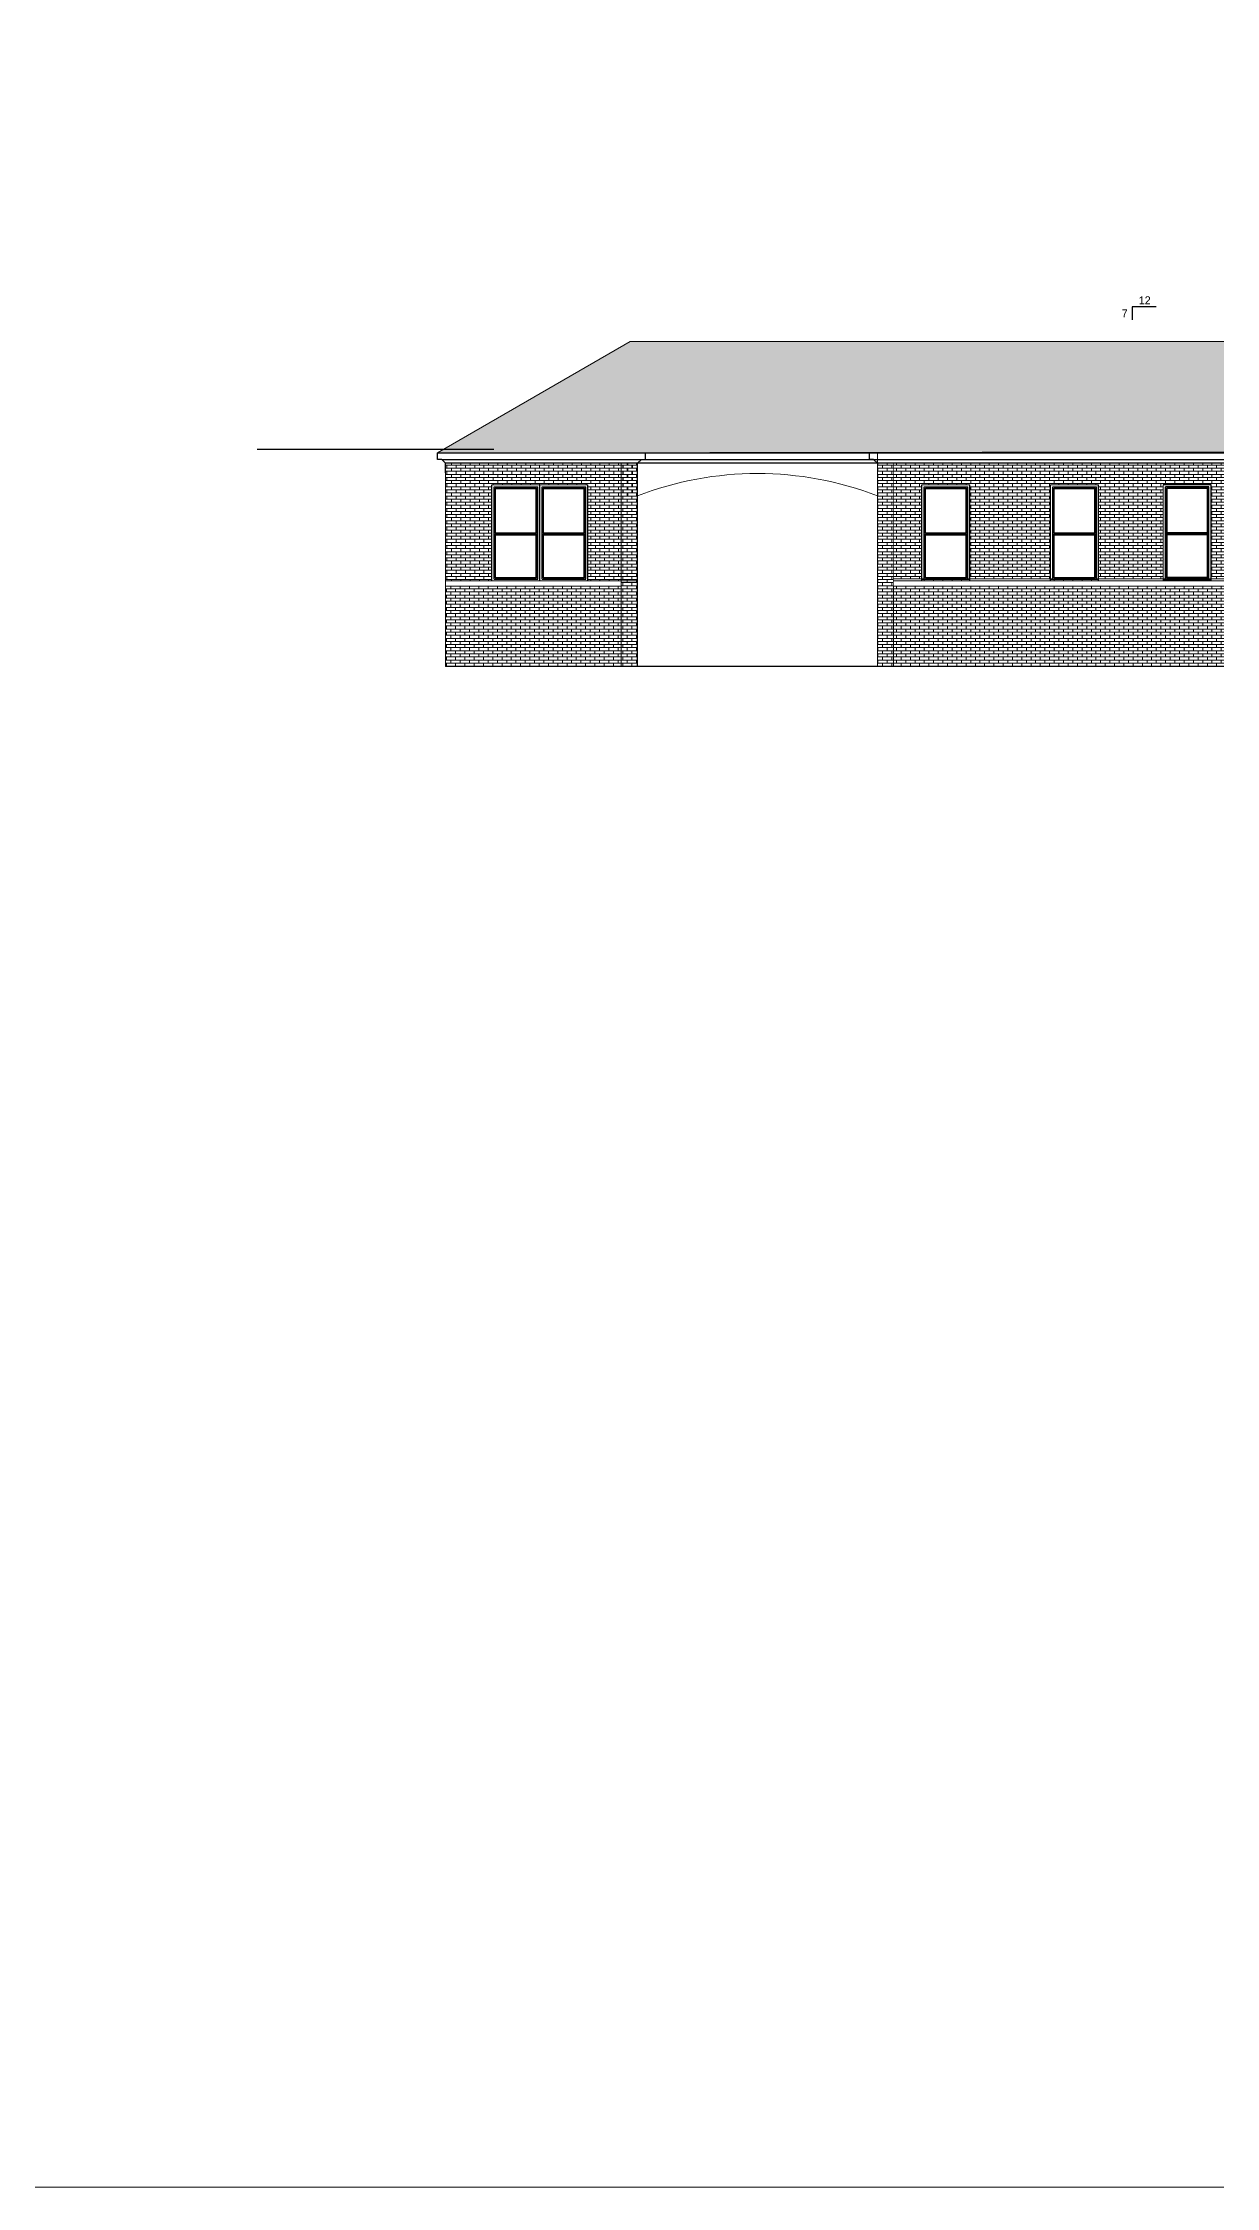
# Model space of a CAD drawing. Extents: x 4834 to 83801, y -13735 to 32221.
# Drawn here: x 10548 to 11427, y -13735 to -12127 of the extents above; entities that cross this region are included whole.
import ezdxf

# ---------------------------------------------------------------- set-up
doc = ezdxf.new("R2010")
doc.units = 0
doc.header["$LTSCALE"] = 8
doc.header["$MEASUREMENT"] = 0
for name, color, linetype in [('$1$DETAIL', 1, 'Continuous'), ('A-WALL-PATT-I', 1, 'Continuous'), ('AC_NOTES', 7, 'Continuous'), ('WINDOWS', 2, 'Continuous')]:
    doc.layers.add(name, color=color, linetype=linetype)
for name, color, linetype, lineweight in [('A-LIGHT+', 133, 'Continuous', 9), ('A-WALL', 7, 'Continuous', 40), ('DIM', 8, 'Continuous', 5), ('hatch', 8, 'Continuous', 13), ('railing', 23, 'Continuous', 15)]:
    doc.layers.add(name, color=color, linetype=linetype, lineweight=lineweight)
doc.layers.add('ELEVATION', color=7, linetype='Continuous', lineweight=25, true_color=0xdda54b)
doc.styles.get("Standard").update_dxf_attribs({"font": 'stylu.ttf'})
pattern_1 = [(0, (-2408.646, -658.6917), (0, 2.32029), []), (90, (-2408.646, -658.6917), (-3.48, 2.32029), [2.32029, -2.32029])]

msp = doc.modelspace()

# ---------------------------------------------------------------- hatches: boundary and pattern name
at = {"layer": 'A-WALL-PATT-I', "lineweight": 0, "ltscale": 0.5}
h = msp.add_hatch(dxfattribs=at)
h.set_pattern_fill('AR-BRSTD', color=8, scale=0.87)
h.set_pattern_definition([(0, (-2401.3087, -658.6917), (0, 2.32029), []), (90, (-2401.3087, -658.6917), (-3.48, 2.32029), [2.32029, -2.32029])])
h.paths.add_polyline_path([(10920.31719, -12530.36621), (10884.31719, -12530.36621), (10884.31719, -12458.33066), (10920.31719, -12458.33066)], flags=17)
h.paths.add_polyline_path([(10956.31719, -12530.36621), (10920.31719, -12530.36621), (10920.31719, -12458.33066), (10956.31719, -12458.33066)], flags=17)
h.paths.add_polyline_path([(10981.30025, -12530.36621), (10981.30025, -12466.48747), (10993.30025, -12466.48747), (10993.30025, -12530.36621), (10993.46495, -12530.36621), (10993.46495, -12441.99838), (10849.62428, -12441.99838), (10849.62428, -12530.36621)])
h = msp.add_hatch(dxfattribs=at)
h.set_pattern_fill('AR-BRSTD', color=8, scale=0.87)
h.set_pattern_definition(pattern_1)
h.paths.add_polyline_path([(10993.30025, -12441.99838), (10981.30025, -12441.99838), (10981.30025, -12594.2104), (10993.30025, -12594.2104)])
h = msp.add_hatch(dxfattribs=at)
h.set_pattern_fill('AR-BRSTD', color=8, scale=0.87)
h.set_pattern_definition(pattern_1)
h.paths.add_polyline_path([(11242.82531, -12530.36621), (11206.82531, -12530.36621), (11206.82531, -12458.33066), (11242.82531, -12458.33066)])
h.paths.add_polyline_path([(11339.33647, -12530.36621), (11303.33647, -12530.36621), (11303.33647, -12458.33066), (11339.33647, -12458.33066)])
h.paths.add_polyline_path([(11423.77739, -12530.36621), (11387.77739, -12530.36621), (11387.77739, -12458.33066), (11423.77739, -12458.33066)])
h.paths.add_polyline_path([(11173.48526, -12466.68386), (11185.48526, -12466.68386), (11185.48526, -12528.78475), (11456.33522, -12528.78475), (11456.33522, -12441.99838), (11173.48526, -12441.99838)])
h = msp.add_hatch(dxfattribs=at)
h.set_pattern_fill('AR-BRSTD', color=8, scale=0.87)
h.set_pattern_definition(pattern_1)
h.paths.add_polyline_path([(11173.48526, -12441.99838), (11173.48526, -12594.40679), (11185.48526, -12594.40679), (11185.48526, -12441.99838)])
h = msp.add_hatch(dxfattribs=at)
h.set_pattern_fill('AR-BRSTD', color=8, scale=0.87)
h.set_pattern_definition(pattern_1)
h.paths.add_polyline_path([(10981.30025, -12534.36621), (10849.62428, -12534.36621), (10849.62428, -12594.40679), (10981.30025, -12594.2104)])
h = msp.add_hatch(dxfattribs=at)
h.set_pattern_fill('AR-BRSTD', color=8, scale=0.87)
h.set_pattern_definition(pattern_1)
h.paths.add_polyline_path([(11185.48526, -12594.40679), (11456.33522, -12594.40679), (11456.33522, -12534.36621), (11185.48526, -12534.36621)])
at = {"layer": 'hatch', "linetype": 'ByBlock'}
h = msp.add_hatch(dxfattribs=at)
h.set_pattern_fill('AR-RSHKE', color=36, scale=0.65, style=0)
h.set_pattern_definition([(0, (-2408.646, -658.692), (16.575, 7.8), [3.9, -3.25, 4.55, -1.95, 5.85, -2.6]), (0, (-2404.746, -658.367), (16.575, 7.8), [3.25, -12.35, 2.6, -3.9]), (0, (-2396.946, -659.179), (16.575, 7.8), [1.95, -20.15]), (90, (-2408.646, -658.6917), (-5.525, 7.8), [7.475, -23.725]), (90, (-2404.746, -658.6917), (-5.525, 7.8), [7.3125, -23.8875]), (90, (-2401.496, -658.6917), (-5.525, 7.8), [6.825, -24.375]), (90, (-2396.946, -659.179), (-5.525, 7.8), [7.475, -23.725]), (90, (-2394.996, -659.179), (-5.525, 7.8), [7.475, -23.725]), (90, (-2389.146, -658.6917), (-5.525, 7.8), [7.15, -24.05])])
h.paths.add_polyline_path([(11456.33522, -12433.40679), (11456.33522, -12350.83911), (10988.04926, -12350.83911), (10843.62428, -12434.22291)])

# ---------------------------------------------------------------- linework, layer by layer
at = {"layer": '$1$DETAIL'}
msp.add_line((10885.75866, -12431.71487), (10708.23709, -12431.71487), dxfattribs=at)
at = {"layer": 'A-LIGHT+'}
for p in [(10843.62428, -12434.22291), (11311.91024, -12350.83911)]:
    msp.add_line(p, (10988.04926, -12350.83911), dxfattribs=at)
for points in [[(17832.22444, -13734.73788), (8373.6285, -13734.73788), (8373.6285, -2690.99386), (17855.49773, -2741.18456)], [(11456.33522, -12433.40679), (11456.33522, -12350.83911), (10988.04926, -12350.83911), (10843.62428, -12434.22291)], [(10993.30025, -12441.99838), (10981.30025, -12441.99838), (10981.30025, -12594.2104), (10993.30025, -12594.2104)]]:
    msp.add_lwpolyline(points, close=True, dxfattribs=at)
at = {"layer": 'A-LIGHT+', "const_width": 0.5}
for points in [[(10993.30025, -12441.99838), (10993.30025, -12594.2104), (10981.30025, -12594.2104), (10981.30025, -12441.99838), (10993.30025, -12441.99838)], [(11173.48526, -12441.99838), (11173.48526, -12594.40679), (11185.48526, -12594.40679), (11185.48526, -12441.99838), (11173.48526, -12441.99838)]]:
    msp.add_lwpolyline(points, dxfattribs=at)
at = {"layer": 'A-LIGHT+'}
msp.add_arc((11083.4751, -12700.78634), 250.9936, 68.98481688, 111.01518312, dxfattribs=at)
at = {"layer": 'AC_NOTES', "lineweight": 30}
for p, q in [((11382.56898, -12324.90647), (11364.56898, -12324.90647)), ((11364.56898, -12324.90647), (11364.56898, -12334.65647))]:
    msp.add_line(p, q, dxfattribs=at)
at = {"layer": 'DIM'}
for p, q in [((11456.33522, -12434.22291), (10843.62428, -12434.22291)), ((10849.62428, -12441.99838), (10849.62428, -12594.40679)), ((10993.46495, -12441.99838), (10993.46495, -12594.40679)), ((11173.48526, -12434.22291), (11173.48526, -12594.40679)), ((10981.30025, -12534.36621), (10849.62428, -12534.36621)), ((11456.33522, -12534.36621), (11185.48526, -12534.36621))]:
    msp.add_line(p, q, dxfattribs=at)
for points in [[(10993.46495, -12530.36621), (10849.62428, -12530.36621), (10849.62428, -12441.99838), (10993.46495, -12441.99838)], [(10920.31719, -12530.36621), (10884.31719, -12530.36621), (10884.31719, -12458.33066), (10920.31719, -12458.33066)], [(10956.31719, -12530.36621), (10920.31719, -12530.36621), (10920.31719, -12458.33066), (10956.31719, -12458.33066)], [(11242.82531, -12530.36621), (11206.82531, -12530.36621), (11206.82531, -12458.33066), (11242.82531, -12458.33066)], [(11339.33647, -12530.36621), (11303.33647, -12530.36621), (11303.33647, -12458.33066), (11339.33647, -12458.33066)], [(11423.77739, -12530.36621), (11387.77739, -12530.36621), (11387.77739, -12458.33066), (11423.77739, -12458.33066)], [(10981.30025, -12534.36621), (10849.62428, -12534.36621), (10849.62428, -12594.40679), (10981.30025, -12594.2104)], [(11185.48526, -12594.40679), (11456.33522, -12594.40679), (11456.33522, -12534.36621), (11185.48526, -12534.36621)]]:
    msp.add_lwpolyline(points, close=True, dxfattribs=at)
msp.add_lwpolyline([(11173.48526, -12528.78475), (11173.48526, -12441.99838), (11456.33522, -12441.99838), (11456.33522, -12528.78475), (11185.48526, -12528.78475)], dxfattribs=at)
at = {"layer": 'ELEVATION'}
for p, q in [((10843.62428, -12434.22291), (11456.33522, -12434.22291)), ((10846.65581, -12439.22143), (11456.33522, -12439.22143)), ((11456.33522, -12441.99838), (10849.62428, -12441.99838))]:
    msp.add_line(p, q, dxfattribs=at)
at = {"layer": 'ELEVATION', "color": 6}
for p, q in [((10846.65581, -12439.22143), (10843.62428, -12439.22143)), ((10996.43342, -12439.22143), (10999.46495, -12439.22143)), ((11170.51679, -12439.22143), (11167.48526, -12439.22143))]:
    msp.add_line(p, q, dxfattribs=at)
for points in [[(10843.62428, -12439.22143), (10843.62428, -12434.22291)], [(10849.62428, -12441.99838), (10846.65581, -12439.22143)], [(10849.62428, -12449.32954), (10849.62428, -12441.99838)], [(10993.46495, -12441.99838), (10996.43342, -12439.22143)], [(10993.46495, -12449.32954), (10993.46495, -12441.99838)], [(10999.46495, -12439.22143), (10999.46495, -12434.22291)], [(11167.48526, -12439.22143), (11167.48526, -12434.22291)], [(11173.48526, -12441.99838), (11170.51679, -12439.22143)]]:
    msp.add_lwpolyline(points, dxfattribs=at)
at = {"layer": 'ELEVATION'}
for points in [[(11456.33522, -12441.99838), (10849.62428, -12441.99838)], [(10884.31719, -12530.36621), (10884.31719, -12458.33066)], [(10920.31719, -12530.36621), (10920.31719, -12458.33066)], [(10920.31719, -12530.36621), (10920.31719, -12458.33066)], [(10920.31719, -12530.36621), (10920.31719, -12458.33066)], [(10956.31719, -12530.36621), (10956.31719, -12458.33066)], [(10956.31719, -12530.36621), (10956.31719, -12458.33066)], [(11206.82531, -12530.36621), (11206.82531, -12458.33066)], [(11242.82531, -12530.36621), (11242.82531, -12458.33066)], [(11242.82531, -12530.36621), (11242.82531, -12458.33066)], [(11303.33647, -12530.36621), (11303.33647, -12458.33066)], [(11339.33647, -12530.36621), (11339.33647, -12458.33066)], [(11339.33647, -12530.36621), (11339.33647, -12458.33066)], [(11423.77739, -12458.33066), (11387.77739, -12458.33066)], [(11423.77739, -12530.36621), (11423.77739, -12458.33066)], [(11423.77739, -12530.36621), (11387.77739, -12530.36621)]]:
    msp.add_lwpolyline(points, dxfattribs=at)
at = {"layer": 'ELEVATION', "color": 6, "linetype": 'ByBlock', "const_width": 1}
msp.add_lwpolyline([(12021.94972, -12594.40679), (12106.63743, -12594.40679), (10849.62428, -12594.40679)], dxfattribs=at)
at = {"layer": 'railing'}
for points in [[(10993.46495, -12530.36621), (10849.62428, -12530.36621)], [(11456.33522, -12530.36621), (11185.48526, -12530.36621)]]:
    msp.add_lwpolyline(points, dxfattribs=at)
at = {"layer": 'WINDOWS'}
for p, q in [((10918.65102, -12529.03327), (10918.65102, -12459.77468)), ((10954.65102, -12529.03327), (10954.65102, -12459.77468)), ((11241.15914, -12529.03327), (11241.15914, -12459.77468)), ((11337.67029, -12529.03327), (11337.67029, -12459.77468)), ((11389.44357, -12529.03327), (11389.44357, -12459.77468))]:
    msp.add_line(p, q, dxfattribs=at)
for points in [[(10885.98336, -12529.03327), (10885.98336, -12459.77468)], [(10885.98336, -12459.77468), (10918.65102, -12459.77468)], [(10886.87199, -12494.44678), (10886.87199, -12460.77439)], [(10886.87199, -12460.77439), (10917.76239, -12460.77439)], [(10917.76239, -12494.44678), (10917.76239, -12460.77439)], [(10918.65102, -12529.03327), (10918.65102, -12459.77468)], [(10921.98336, -12529.03327), (10921.98336, -12459.77468)], [(10921.98336, -12459.77468), (10954.65102, -12459.77468)], [(10922.87199, -12494.44678), (10922.87199, -12460.77439)], [(10922.87199, -12460.77439), (10953.76239, -12460.77439)], [(10953.76239, -12494.44678), (10953.76239, -12460.77439)], [(10954.65102, -12529.03327), (10954.65102, -12459.77468)], [(11208.49149, -12529.03327), (11208.49149, -12459.77468)], [(11208.49149, -12459.77468), (11241.15914, -12459.77468)], [(11209.38011, -12494.44678), (11209.38011, -12460.77439)], [(11209.38011, -12460.77439), (11240.27052, -12460.77439)], [(11240.27052, -12494.44678), (11240.27052, -12460.77439)], [(11241.15914, -12529.03327), (11241.15914, -12459.77468)], [(11305.00264, -12529.03327), (11305.00264, -12459.77468)], [(11305.00264, -12459.77468), (11337.67029, -12459.77468)], [(11305.89127, -12494.44678), (11305.89127, -12460.77439)], [(11305.89127, -12460.77439), (11336.78167, -12460.77439)], [(11336.78167, -12494.44678), (11336.78167, -12460.77439)], [(11337.67029, -12529.03327), (11337.67029, -12459.77468)], [(11422.11122, -12459.77468), (11389.44357, -12459.77468)], [(11389.44357, -12529.03327), (11389.44357, -12459.77468)], [(11421.22259, -12460.77439), (11390.33219, -12460.77439)], [(11390.33219, -12494.44678), (11390.33219, -12460.77439)], [(11421.22259, -12494.44678), (11421.22259, -12460.77439)], [(11422.11122, -12529.03327), (11422.11122, -12459.77468)], [(10887.09414, -12494.22462), (10887.09414, -12461.10762)], [(10887.09414, -12461.10762), (10917.42916, -12461.10762)], [(10917.42916, -12494.22462), (10917.42916, -12461.10762)], [(10923.09414, -12494.22462), (10923.09414, -12461.10762)], [(10923.09414, -12461.10762), (10953.42916, -12461.10762)], [(10953.42916, -12494.22462), (10953.42916, -12461.10762)], [(11209.60227, -12494.22462), (11209.60227, -12461.10762)], [(11209.60227, -12461.10762), (11239.93728, -12461.10762)], [(11239.93728, -12494.22462), (11239.93728, -12461.10762)], [(11306.11342, -12494.22462), (11306.11342, -12461.10762)], [(11306.11342, -12461.10762), (11336.44843, -12461.10762)], [(11336.44843, -12494.22462), (11336.44843, -12461.10762)], [(11421.00044, -12461.10762), (11390.66543, -12461.10762)], [(11390.66543, -12494.22462), (11390.66543, -12461.10762)], [(11421.00044, -12494.22462), (11421.00044, -12461.10762)], [(10885.98336, -12495.3354), (10918.65102, -12495.3354)], [(10886.87199, -12494.44678), (10917.76239, -12494.44678)], [(10886.87199, -12527.92249), (10886.87199, -12495.3354)], [(10887.09414, -12494.22462), (10917.42916, -12494.22462)], [(10887.09414, -12527.81141), (10887.09414, -12495.66864)], [(10887.09414, -12495.66864), (10917.42916, -12495.66864)], [(10917.42916, -12527.81141), (10917.42916, -12495.66864)], [(10917.76239, -12527.92249), (10917.76239, -12495.3354)], [(10921.98336, -12495.3354), (10954.65102, -12495.3354)], [(10922.87199, -12494.44678), (10953.76239, -12494.44678)], [(10922.87199, -12527.92249), (10922.87199, -12495.3354)], [(10923.09414, -12494.22462), (10953.42916, -12494.22462)], [(10923.09414, -12527.81141), (10923.09414, -12495.66864)], [(10923.09414, -12495.66864), (10953.42916, -12495.66864)], [(10953.42916, -12527.81141), (10953.42916, -12495.66864)], [(10953.76239, -12527.92249), (10953.76239, -12495.3354)], [(11208.49149, -12495.3354), (11241.15914, -12495.3354)], [(11209.38011, -12494.44678), (11240.27052, -12494.44678)], [(11209.38011, -12527.92249), (11209.38011, -12495.3354)], [(11209.60227, -12494.22462), (11239.93728, -12494.22462)], [(11209.60227, -12527.81141), (11209.60227, -12495.66864)], [(11209.60227, -12495.66864), (11239.93728, -12495.66864)], [(11239.93728, -12527.81141), (11239.93728, -12495.66864)], [(11240.27052, -12527.92249), (11240.27052, -12495.3354)], [(11305.00264, -12495.3354), (11337.67029, -12495.3354)], [(11305.89127, -12494.44678), (11336.78167, -12494.44678)], [(11305.89127, -12527.92249), (11305.89127, -12495.3354)], [(11306.11342, -12494.22462), (11336.44843, -12494.22462)], [(11306.11342, -12527.81141), (11306.11342, -12495.66864)], [(11306.11342, -12495.66864), (11336.44843, -12495.66864)], [(11336.44843, -12527.81141), (11336.44843, -12495.66864)], [(11336.78167, -12527.92249), (11336.78167, -12495.3354)], [(11422.11122, -12495.3354), (11389.44357, -12495.3354)], [(11421.22259, -12494.44678), (11390.33219, -12494.44678)], [(11390.33219, -12527.92249), (11390.33219, -12495.3354)], [(11421.00044, -12494.22462), (11390.66543, -12494.22462)], [(11421.00044, -12495.66864), (11390.66543, -12495.66864)], [(11390.66543, -12527.81141), (11390.66543, -12495.66864)], [(11421.00044, -12527.81141), (11421.00044, -12495.66864)], [(11421.22259, -12527.92249), (11421.22259, -12495.3354)], [(10885.98336, -12529.03327), (10918.65102, -12529.03327)], [(10886.87199, -12527.92249), (10917.76239, -12527.92249)], [(10887.09414, -12527.81141), (10917.42916, -12527.81141)], [(10921.98336, -12529.03327), (10954.65102, -12529.03327)], [(10922.87199, -12527.92249), (10953.76239, -12527.92249)], [(10923.09414, -12527.81141), (10953.42916, -12527.81141)], [(11208.49149, -12529.03327), (11241.15914, -12529.03327)], [(11209.38011, -12527.92249), (11240.27052, -12527.92249)], [(11209.60227, -12527.81141), (11239.93728, -12527.81141)], [(11305.00264, -12529.03327), (11337.67029, -12529.03327)], [(11305.89127, -12527.92249), (11336.78167, -12527.92249)], [(11306.11342, -12527.81141), (11336.44843, -12527.81141)], [(11422.11122, -12529.03327), (11389.44357, -12529.03327)], [(11421.22259, -12527.92249), (11390.33219, -12527.92249)], [(11421.00044, -12527.81141), (11390.66543, -12527.81141)]]:
    msp.add_lwpolyline(points, dxfattribs=at)

# ---------------------------------------------------------------- texts
at = {"layer": 'A-WALL', "insert": (11356.63088, -12326.70816), "char_height": 6, "width": 5.2093704, "attachment_point": 1}
msp.add_mtext('7', dxfattribs=at)
at = {"layer": 'A-WALL', "insert": (11369.45497, -12316.89776), "char_height": 6, "attachment_point": 1}
msp.add_mtext('12', dxfattribs=at)

doc.saveas('drawing.dxf')
